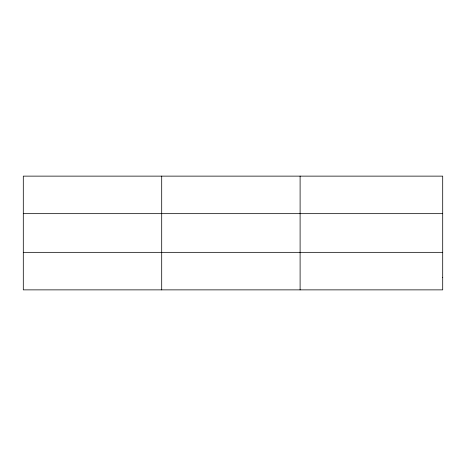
<?xml version="1.0" encoding="UTF-8"?>
<svg xmlns="http://www.w3.org/2000/svg" width="466" height="466" viewBox="0 0 466 466"><rect width="100%" height="100%" fill="white"/><g stroke="black" fill="none" stroke-linecap="round" stroke-linejoin="round"><path stroke-width="0.7" d="M161.702 176.131L161.702 289.869M300.104 176.131L300.104 289.869M23.3 213.661L442.7 213.661M23.3 252.339L442.7 252.339M442.7 277.363L442.7 289.869L23.3 289.869L23.3 176.131L442.7 176.131L442.7 277.363"/></g></svg>
